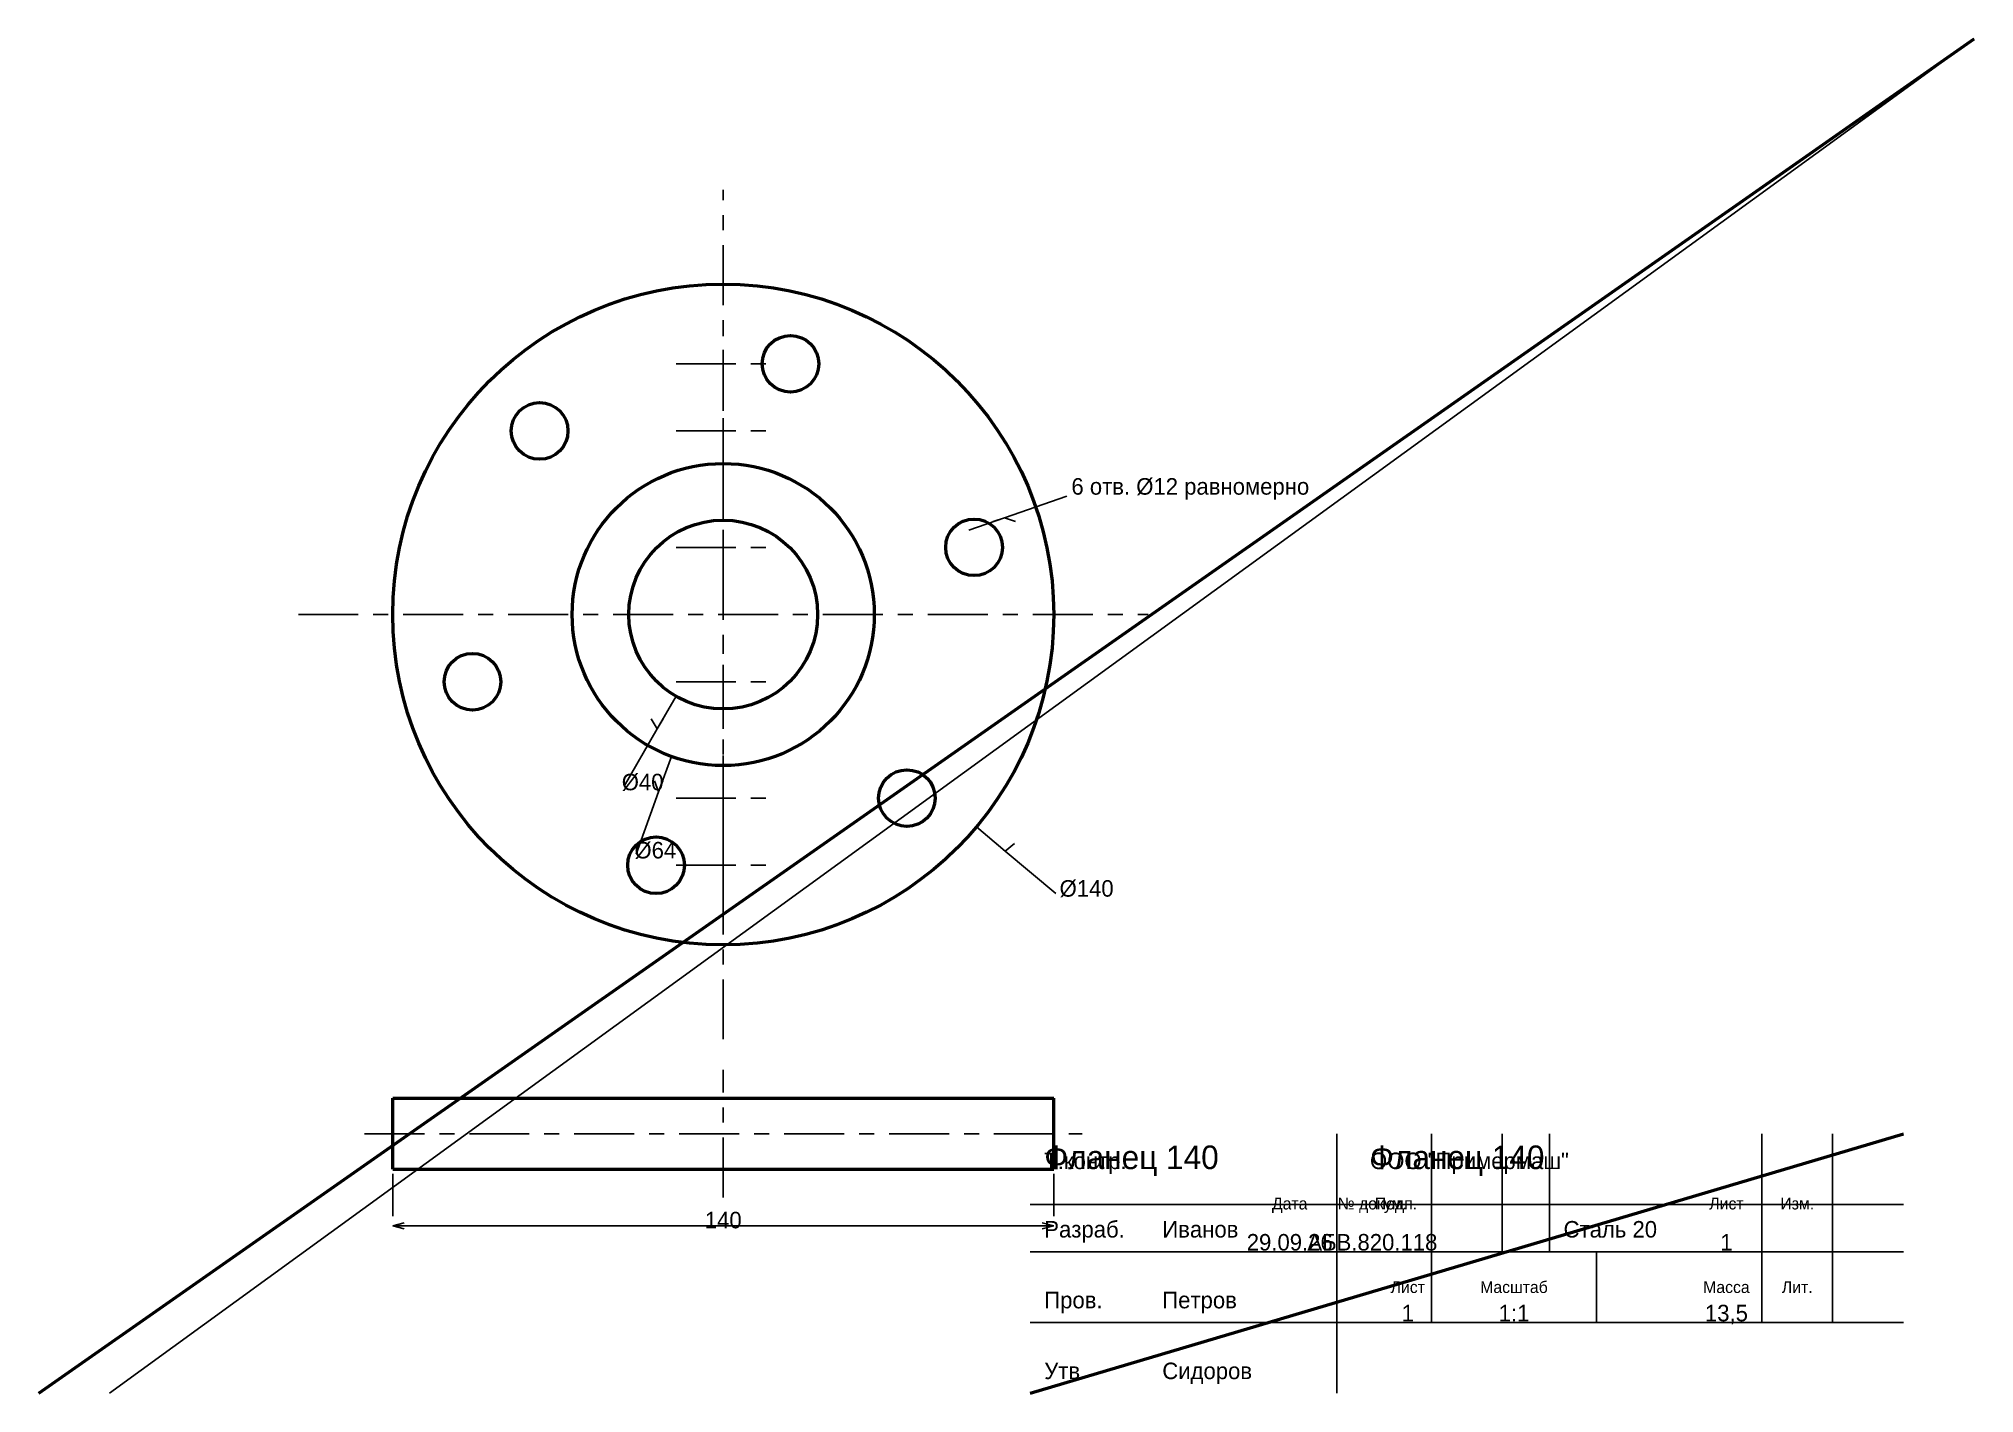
# Model space of a CAD drawing. Header units: millimetres. Extents: x 5 to 415, y 5 to 292.
import ezdxf
from ezdxf.enums import TextEntityAlignment as Align

# ---------------------------------------------------------------- set-up
doc = ezdxf.new("R2010")
doc.units = ezdxf.units.MM
doc.linetypes.add('CENTER', pattern=[22.225, 12.7, -3.175, 3.175, -3.175])
doc.linetypes.add('DASHED', pattern=[9, 6, -3])
for name, color, linetype, lineweight in [('AXIS', 7, 'CENTER', 25), ('DIMS', 7, 'CONTINUOUS', 25), ('MAIN', 7, 'CONTINUOUS', 50), ('TEXT', 7, 'CONTINUOUS', 25), ('THIN', 7, 'CONTINUOUS', 25)]:
    doc.layers.add(name, color=color, linetype=linetype, lineweight=lineweight)

msp = doc.modelspace()

# ---------------------------------------------------------------- linework, layer by layer
at = {"layer": 'AXIS', "linetype": 'CENTER', "lineweight": 25}
for p, q in [((150, 80), (150, 260)), ((150, 213.126), (150, 233.126)), ((140, 223.126), (160, 223.126)), ((150, 198.891), (150, 218.891)), ((140, 208.891), (160, 208.891)), ((150, 174.235), (150, 194.235)), ((140, 184.235), (160, 184.235)), ((60, 170), (240, 170)), ((150, 145.765), (150, 165.765)), ((140, 155.765), (160, 155.765)), ((150, 121.109), (150, 141.109)), ((140, 131.109), (160, 131.109)), ((150, 106.874), (150, 126.874)), ((140, 116.874), (160, 116.874)), ((150, 46.5), (150, 73.5)), ((74, 60), (226, 60))]:
    msp.add_line(p, q, dxfattribs=at)
at = {"layer": 'DIMS', "linetype": 'CONTINUOUS', "lineweight": 25}
for p, q in [((209.568, 190.511), (222.805, 195.069)), ((202.004, 187.906), (209.568, 190.511)), ((209.568, 190.511), (207.204, 189.697)), ((209.568, 190.511), (211.931, 189.697)), ((140, 152.679), (136, 145.751)), ((136, 145.751), (134.75, 147.916)), ((136, 145.751), (137.25, 147.916)), ((136, 145.751), (129, 133.627)), ((139.055, 139.93), (136.319, 132.412)), ((136.319, 132.412), (131.531, 119.257)), ((136.319, 132.412), (135.464, 134.762)), ((136.319, 132.412), (137.174, 134.762)), ((203.623, 125.005), (209.751, 119.863)), ((209.751, 119.863), (207.836, 121.47)), ((209.751, 119.863), (211.667, 121.47)), ((209.751, 119.863), (220.476, 110.864)), ((80, 51.5), (80, 42.5)), ((220, 51.5), (220, 42.5)), ((80, 40.5), (82.415, 41.147)), ((220, 40.5), (217.585, 41.147)), ((80, 40.5), (220, 40.5)), ((80, 40.5), (82.415, 39.853)), ((220, 40.5), (217.585, 39.853))]:
    msp.add_line(p, q, dxfattribs=at)
at = {"layer": 'MAIN', "linetype": 'CONTINUOUS', "lineweight": 50}
for p, q in [((5, 5), (415, 292)), ((80, 67.5), (220, 67.5)), ((80, 52.5), (80, 67.5)), ((220, 52.5), (220, 67.5)), ((215, 5), (400, 60)), ((80, 52.5), (220, 52.5))]:
    msp.add_line(p, q, dxfattribs=at)
for centre, radius in [((150, 170), 70), ((164.235, 223.126), 6), ((111.109, 208.891), 6), ((150, 170), 32), ((150, 170), 20), ((203.126, 184.235), 6), ((96.874, 155.765), 6), ((188.891, 131.109), 6), ((135.765, 116.874), 6)]:
    msp.add_circle(centre, radius, dxfattribs=at)
at = {"layer": 'THIN', "linetype": 'CONTINUOUS', "lineweight": 25}
for p, q in [((20, 5), (415, 292)), ((280, 5), (280, 60)), ((300, 35), (300, 60)), ((315, 35), (315, 60)), ((325, 35), (325, 60)), ((370, 35), (370, 60)), ((385, 35), (385, 60)), ((215, 45), (400, 45)), ((215, 35), (400, 35)), ((300, 20), (300, 35)), ((335, 20), (335, 35)), ((370, 20), (370, 35)), ((385, 20), (385, 35)), ((215, 20), (400, 20))]:
    msp.add_line(p, q, dxfattribs=at)
at = {"layer": 'THIN', "linetype": 'DASHED', "lineweight": 25}
for p, q in [((80, 52.5), (90, 52.5)), ((210, 52.5), (220, 52.5))]:
    msp.add_line(p, q, dxfattribs=at)

# ---------------------------------------------------------------- texts
at = {"layer": 'DIMS', "linetype": 'CONTINUOUS', "lineweight": 25}
for s, p in [('6 отв. %%c12 равномерно', (223.75, 195.394)), ('%%c40', (128.5, 132.761)), ('%%c64', (131.189, 118.317)), ('%%c140', (221.242, 110.221))]:
    msp.add_text(s, height=3.5, dxfattribs=at).set_placement(p)
msp.add_text('140', height=3.5, dxfattribs=at).set_placement((150, 41.7), align=Align.MIDDLE_CENTER)
at = {"layer": 'TEXT', "linetype": 'CONTINUOUS', "lineweight": 25}
for s, height, p in [('Фланец 140', 5, (218, 52.5)), ('Фланец 140', 5, (287, 52.5)), ('Т.контр.', 3.5, (218, 52.5)), ('ООО "Примермаш"', 3.5, (287, 52.5)), ('Разраб.', 3.5, (218, 38)), ('Иванов', 3.5, (243, 38)), ('Сталь 20', 3.5, (328, 38)), ('Пров.', 3.5, (218, 23)), ('Петров', 3.5, (243, 23)), ('Утв.', 3.5, (218, 8)), ('Сидоров', 3.5, (243, 8))]:
    msp.add_text(s, height=height, dxfattribs=at).set_placement(p)
for s, height, p in [('Дата', 2.5, (270, 45.2)), ('№ докум.', 2.5, (287.5, 45.2)), ('Подп.', 2.5, (292.5, 45.2)), ('Лист', 2.5, (362.5, 45.2)), ('Изм.', 2.5, (377.5, 45.2)), ('29.09.26', 3.5, (270, 37)), ('АБВ.820.118', 3.5, (287.5, 37)), ('1', 3.5, (362.5, 37)), ('Лист', 2.5, (295, 27.5)), ('Масштаб', 2.5, (317.5, 27.5)), ('Масса', 2.5, (362.5, 27.5)), ('Лит.', 2.5, (377.5, 27.5)), ('1', 3.5, (295, 22)), ('1:1', 3.5, (317.5, 22)), ('13,5', 3.5, (362.5, 22))]:
    msp.add_text(s, height=height, dxfattribs=at).set_placement(p, align=Align.MIDDLE_CENTER)

doc.saveas('drawing.dxf')
